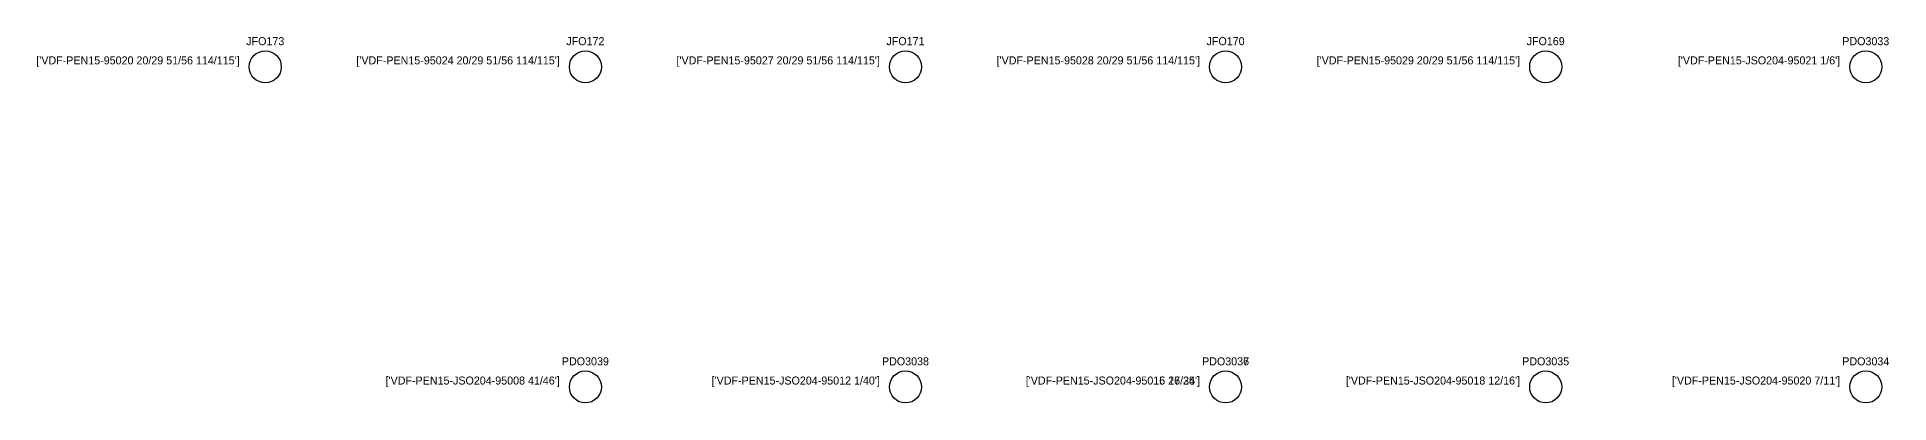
# Model space of a CAD drawing. Header units: metres. Extents: x -6 to 607, y -1205 to 22.
# Drawn here: x 29 to 607, y -705 to -591 of the extents above; entities that cross this region are included whole.
import ezdxf
from ezdxf.enums import TextEntityAlignment as Align

# ---------------------------------------------------------------- set-up
doc = ezdxf.new("R2010")
doc.units = ezdxf.units.M
doc.layers.add('SINOP_JSFO', color=30, linetype='Continuous')
doc.layers.add('SINOP_PDO', color=4, linetype='Continuous')

# ---------------------------------------------------------------- blocks, each defined once
blk = doc.blocks.new('PDO')
at = {"layer": 'SINOP_PDO'}
blk.add_circle((0, 0), 0.5, dxfattribs=at)
blk = doc.blocks.new('JFO')
at = {"layer": 'SINOP_JSFO'}
blk.add_circle((0, 0), 0.5, dxfattribs=at)

msp = doc.modelspace()

# ---------------------------------------------------------------- block references
at = {"layer": 'SINOP_JSFO'}
ref = msp.add_blockref('JFO', (100, -600), dxfattribs=dict(at, xscale=10, yscale=10))
ref.add_attrib('TIPO', 'JFO173', dxfattribs={"height": 2.5}).set_placement((100, -592), align=Align.MIDDLE_CENTER)
ref.add_attrib('CABO', "['VDF-PEN15-95020 20/29 51/56 114/115']", dxfattribs={"height": 2.5}).set_placement((92, -600), align=Align.BOTTOM_RIGHT)
ref = msp.add_blockref('JFO', (200, -600), dxfattribs=dict(at, xscale=10, yscale=10))
ref.add_attrib('TIPO', 'JFO172', dxfattribs={"height": 2.5}).set_placement((200, -592), align=Align.MIDDLE_CENTER)
ref.add_attrib('CABO', "['VDF-PEN15-95024 20/29 51/56 114/115']", dxfattribs={"height": 2.5}).set_placement((192, -600), align=Align.BOTTOM_RIGHT)
ref = msp.add_blockref('JFO', (300, -600), dxfattribs=dict(at, xscale=10, yscale=10))
ref.add_attrib('TIPO', 'JFO171', dxfattribs={"height": 2.5}).set_placement((300, -592), align=Align.MIDDLE_CENTER)
ref.add_attrib('CABO', "['VDF-PEN15-95027 20/29 51/56 114/115']", dxfattribs={"height": 2.5}).set_placement((292, -600), align=Align.BOTTOM_RIGHT)
ref = msp.add_blockref('JFO', (400, -600), dxfattribs=dict(at, xscale=10, yscale=10))
ref.add_attrib('TIPO', 'JFO170', dxfattribs={"height": 2.5}).set_placement((400, -592), align=Align.MIDDLE_CENTER)
ref.add_attrib('CABO', "['VDF-PEN15-95028 20/29 51/56 114/115']", dxfattribs={"height": 2.5}).set_placement((392, -600), align=Align.BOTTOM_RIGHT)
ref = msp.add_blockref('JFO', (500, -600), dxfattribs=dict(at, xscale=10, yscale=10))
ref.add_attrib('TIPO', 'JFO169', dxfattribs={"height": 2.5}).set_placement((500, -592), align=Align.MIDDLE_CENTER)
ref.add_attrib('CABO', "['VDF-PEN15-95029 20/29 51/56 114/115']", dxfattribs={"height": 2.5}).set_placement((492, -600), align=Align.BOTTOM_RIGHT)
at = {"layer": 'SINOP_PDO'}
ref = msp.add_blockref('PDO', (600, -600), dxfattribs=dict(at, xscale=10, yscale=10))
ref.add_attrib('TIPO', 'PDO3033', dxfattribs={"height": 2.5}).set_placement((600, -592), align=Align.MIDDLE_CENTER)
ref.add_attrib('CABO', "['VDF-PEN15-JSO204-95021 1/6']", dxfattribs={"height": 2.5}).set_placement((592, -600), align=Align.BOTTOM_RIGHT)
ref = msp.add_blockref('PDO', (200, -700), dxfattribs=dict(at, xscale=10, yscale=10))
ref.add_attrib('TIPO', 'PDO3039', dxfattribs={"height": 2.5}).set_placement((200, -692), align=Align.MIDDLE_CENTER)
ref.add_attrib('CABO', "['VDF-PEN15-JSO204-95008 41/46']", dxfattribs={"height": 2.5}).set_placement((192, -700), align=Align.BOTTOM_RIGHT)
ref = msp.add_blockref('PDO', (300, -700), dxfattribs=dict(at, xscale=10, yscale=10))
ref.add_attrib('TIPO', 'PDO3038', dxfattribs={"height": 2.5}).set_placement((300, -692), align=Align.MIDDLE_CENTER)
ref.add_attrib('CABO', "['VDF-PEN15-JSO204-95012 1/40']", dxfattribs={"height": 2.5}).set_placement((292, -700), align=Align.BOTTOM_RIGHT)
ref = msp.add_blockref('PDO', (400, -700), dxfattribs=dict(at, xscale=10, yscale=10))
ref.add_attrib('TIPO', 'PDO3036', dxfattribs={"height": 2.5}).set_placement((400, -692), align=Align.MIDDLE_CENTER)
ref.add_attrib('CABO', "['VDF-PEN15-JSO204-95015 17/25']", dxfattribs={"height": 2.5}).set_placement((392, -700), align=Align.BOTTOM_RIGHT)
ref = msp.add_blockref('PDO', (400, -700), dxfattribs=dict(at, xscale=10, yscale=10))
ref.add_attrib('TIPO', 'PDO3037', dxfattribs={"height": 2.5}).set_placement((400, -692), align=Align.MIDDLE_CENTER)
ref.add_attrib('CABO', "['VDF-PEN15-JSO204-95016 26/34']", dxfattribs={"height": 2.5}).set_placement((392, -700), align=Align.BOTTOM_RIGHT)
ref = msp.add_blockref('PDO', (500, -700), dxfattribs=dict(at, xscale=10, yscale=10))
ref.add_attrib('TIPO', 'PDO3035', dxfattribs={"height": 2.5}).set_placement((500, -692), align=Align.MIDDLE_CENTER)
ref.add_attrib('CABO', "['VDF-PEN15-JSO204-95018 12/16']", dxfattribs={"height": 2.5}).set_placement((492, -700), align=Align.BOTTOM_RIGHT)
ref = msp.add_blockref('PDO', (600, -700), dxfattribs=dict(at, xscale=10, yscale=10))
ref.add_attrib('TIPO', 'PDO3034', dxfattribs={"height": 2.5}).set_placement((600, -692), align=Align.MIDDLE_CENTER)
ref.add_attrib('CABO', "['VDF-PEN15-JSO204-95020 7/11']", dxfattribs={"height": 2.5}).set_placement((592, -700), align=Align.BOTTOM_RIGHT)

doc.saveas('drawing.dxf')
